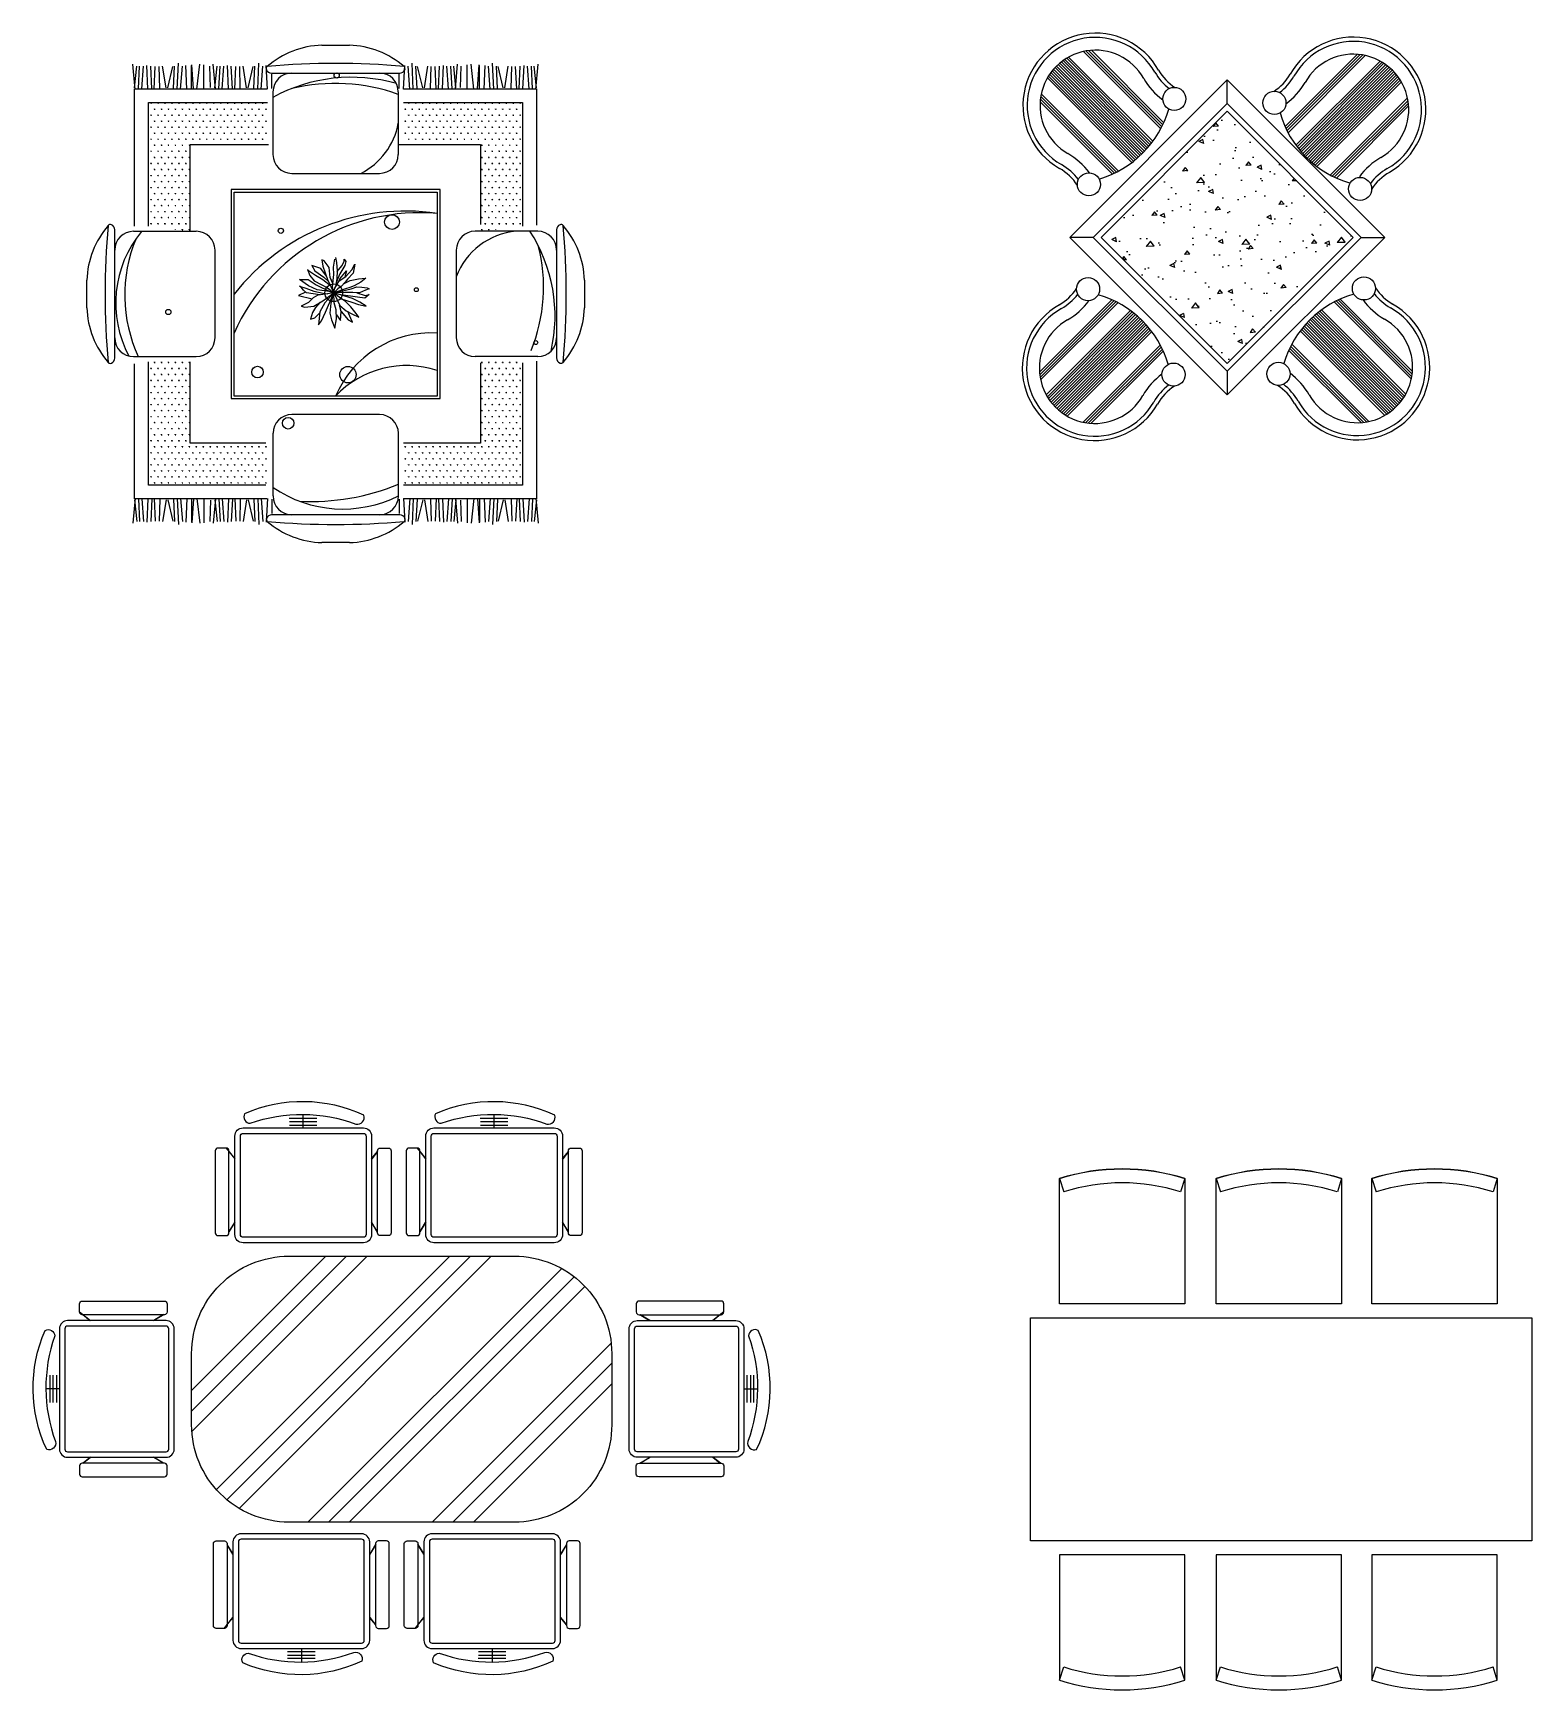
# Model space of a CAD drawing. Header units: millimetres. Extents: x 794 to 24045, y 774 to 18002.
# Drawn here: x 961 to 6341, y 12030 to 17979 of the extents above; entities that cross this region are included whole.
import ezdxf

# ---------------------------------------------------------------- set-up
doc = ezdxf.new("R2010")
doc.units = ezdxf.units.MM
pattern_1 = [(0, (-124079.763, 112233.095), (12.5, 21.650635), [3.125, -21.875]), (90, (-124078.2, 112233.095), (-12.5, 21.6506351), [1.5625, -41.73877]), (90, (-124077.81, 112233.095), (-12.5, 21.6506351), [1.25, -42.05127]), (90, (-124078.591, 112233.095), (-12.5, 21.6506351), [1.25, -42.05127]), (60, (-124077.419, 112233.095), (-12.5, 21.650635), [1, -24]), (120, (-124078.981, 112233.095), (-25, 1e-08), [1, -24])]

msp = doc.modelspace()

# ---------------------------------------------------------------- hatches: boundary and pattern name
at = {"true_color": 0x000000}
h = msp.add_hatch(dxfattribs=at)
h.set_pattern_fill('SWAMP', color=18, scale=25, style=0)
h.set_pattern_definition(pattern_1)
h.paths.add_polyline_path([(1805.4, 17579.7), (1805.4, 17729.7), (1374.8, 17729.7), (1374.8, 17286), (1524.8, 17267.6), (1524.8, 17579.7)])
h = msp.add_hatch(dxfattribs=at)
h.set_pattern_fill('SWAMP', color=18, scale=25, style=0)
h.set_pattern_definition(pattern_1)
h.paths.add_polyline_path([(2288.1, 17579.7), (2288.1, 17729.7), (2718.7, 17729.7), (2718.7, 17286), (2568.7, 17267.6), (2568.7, 17579.7)])
h = msp.add_hatch(dxfattribs=at)
h.set_pattern_fill('AR-CONC,_O', color=18, angle=135)
h.set_pattern_definition([(185, (26505.54, 14996.67), (-117.5534, 140.0947), [19.05, -209.55]), (130, (26505.54, 14996.67), (-110.177, -160.0179), [15.24, -167.64]), (235.451, (26495.74, 15008.34), (-227.7302, -19.9222), [16.19, -178.09]), (181.1842, (26469.61, 14960.75), (-161.9534, 221.4102), [28.575, -314.325]), (231.6356, (26456.12, 14979.2), (-342.8264, -7.086), [24.285, -267.135]), (126.184, (26469.61, 14960.75), (-342.8264, -7.0856), [22.86, -251.46]), (156, (26460.63, 14987.69), (-34.8953, 179.5206), [19.05, -209.55]), (101, (26460.63, 14987.69), (-173.9412, -86.54), [15.24, -167.64]), (206.4514, (26457.73, 15002.65), (-208.8365, 92.98), [16.19, -178.09]), (172.5, (26505.536, 14996.67), (-61.97341, -57.60547), [0, -165.608, 0, -170.18, 0, -168.275]), (142.5, (26505.54, 14996.67), (-118.087, -23.58973), [0, -97.028, 0, -161.798, 0, -64.135]), (102.5, (26545.59, 14956.615), (-91.8262, 99.92786), [0, -63.5, 0, -198.12, 0, -262.89]), (92.5, (26563.55, 14938.65), (-122.7224, 86.7639), [0, -82.55, 0, -131.572, 0, -186.69])])
h.paths.add_polyline_path([(5247.5, 16793.4), (5700, 17246), (5247.5, 17698.5), (4794.9, 17246)])
h = msp.add_hatch(dxfattribs=at)
h.set_pattern_fill('SWAMP', color=18, scale=25, style=0)
h.set_pattern_definition(pattern_1)
h.paths.add_polyline_path([(1805.4, 16505.7), (1805.4, 16355.7), (1374.8, 16355.7), (1374.8, 16799.4), (1524.8, 16817.8), (1524.8, 16505.7)])
h = msp.add_hatch(dxfattribs=at)
h.set_pattern_fill('SWAMP', color=18, scale=25, style=0)
h.set_pattern_definition(pattern_1)
h.paths.add_polyline_path([(2288.1, 16505.7), (2288.1, 16355.7), (2718.7, 16355.7), (2718.7, 16799.4), (2568.7, 16817.8), (2568.7, 16505.7)])

# ---------------------------------------------------------------- linework, layer by layer
at = {"color": 18, "true_color": 0x000000}
for p, q in [((1997.1, 17935.7), (2096.2, 17935.7)), ((5008.8, 17636), (4731.3, 17913.4)), ((5012.5, 17643.1), (4740.4, 17915.2)), ((5016.1, 17650.3), (4749.8, 17916.6)), ((5019.5, 17657.7), (4759.7, 17917.6)), ((1326.5, 17776.4), (1318.4, 17867.3)), ((1324.5, 17782.4), (1332.6, 17861.2)), ((1338.6, 17779.7), (1342.7, 17861.2)), ((1350.8, 17779.7), (1356.8, 17861.2)), ((1373, 17779.7), (1369, 17863.2)), ((1387.2, 17779.7), (1383.1, 17861.2)), ((1395.2, 17778.4), (1399.3, 17859.2)), ((1415.4, 17780.4), (1413.4, 17859.2)), ((1437.7, 17782.4), (1425.6, 17861.2)), ((1443.7, 17782.4), (1461.9, 17859.2)), ((1464, 17780.4), (1468, 17861.2)), ((1478.1, 17778.4), (1482.1, 17871.3)), ((1490.2, 17778.4), (1496.3, 17861.2)), ((1512.5, 17778.4), (1508.4, 17863.2)), ((1528.6, 17780.4), (1528.6, 17863.2)), ((1536.2, 17779.7), (1530.6, 17865.2)), ((1548.8, 17778.4), (1558.9, 17867.3)), ((1573.1, 17779.7), (1573.1, 17865.2)), ((1597.3, 17784.5), (1595.3, 17861.2)), ((1615.2, 17779.7), (1607.4, 17867.3)), ((1613.5, 17782.4), (1621.6, 17861.2)), ((1627.7, 17779.7), (1631.7, 17861.2)), ((1639.8, 17779.7), (1645.8, 17861.2)), ((1662, 17779.7), (1658, 17863.2)), ((1676.2, 17779.7), (1672.1, 17861.2)), ((1684.2, 17778.4), (1688.3, 17859.2)), ((1704.4, 17780.4), (1702.4, 17859.2)), ((1726.7, 17782.4), (1714.6, 17861.2)), ((1732.7, 17782.4), (1750.9, 17859.2)), ((1753, 17780.4), (1757, 17861.2)), ((1767.1, 17778.4), (1771.1, 17871.3)), ((1779.2, 17778.4), (1785.3, 17861.2)), ((1801.5, 17778.4), (1797.4, 17863.2)), ((2290.6, 17778.4), (2294.6, 17863.2)), ((2312.8, 17778.4), (2306.8, 17861.2)), ((2325, 17778.4), (2320.9, 17871.3)), ((2339.1, 17780.4), (2335.1, 17861.2)), ((2359.3, 17782.4), (2341.1, 17859.2)), ((2365.4, 17782.4), (2377.5, 17861.2)), ((2387.6, 17780.4), (2389.6, 17859.2)), ((2407.8, 17778.4), (2403.8, 17859.2)), ((2415.9, 17779.7), (2419.9, 17861.2)), ((2430, 17779.7), (2434.1, 17863.2)), ((2452.3, 17779.7), (2446.2, 17861.2)), ((2464.4, 17779.7), (2460.4, 17861.2)), ((2478.5, 17782.4), (2470.5, 17861.2)), ((2476.8, 17779.7), (2484.6, 17867.3)), ((2494.7, 17784.5), (2496.7, 17861.2)), ((2519, 17779.7), (2519, 17865.2)), ((2543.2, 17778.4), (2533.1, 17867.3)), ((2555.8, 17779.7), (2561.4, 17865.2)), ((2563.4, 17780.4), (2563.4, 17863.2)), ((2579.6, 17778.4), (2583.6, 17863.2)), ((2601.8, 17778.4), (2595.8, 17861.2)), ((2614, 17778.4), (2609.9, 17871.3)), ((2628.1, 17780.4), (2624.1, 17861.2)), ((2648.3, 17782.4), (2630.1, 17859.2)), ((2654.4, 17782.4), (2666.5, 17861.2)), ((2676.6, 17780.4), (2678.6, 17859.2)), ((2696.8, 17778.4), (2692.8, 17859.2)), ((2704.9, 17779.7), (2708.9, 17861.2)), ((2719, 17779.7), (2723.1, 17863.2)), ((2741.3, 17779.7), (2735.2, 17861.2)), ((2753.4, 17779.7), (2749.4, 17861.2)), ((2767.5, 17782.4), (2759.5, 17861.2)), ((2765.5, 17776.4), (2773.6, 17867.3)), ((4934.6, 17539.3), (4624.1, 17849.8)), ((4940.1, 17544.6), (4629.2, 17855.5)), ((4945.6, 17549.9), (4634.6, 17860.9)), ((4950.9, 17555.4), (4640.1, 17866.2)), ((4956.1, 17561.1), (4645.9, 17871.2)), ((4961.2, 17566.8), (4651.9, 17876.1)), ((4966.2, 17572.6), (4658, 17880.7)), ((4971, 17578.6), (4664.4, 17885.1)), ((4975.8, 17584.6), (4671.1, 17889.3)), ((4980.4, 17590.8), (4677.9, 17893.3)), ((5454.9, 17643.5), (5714.7, 17903.4)), ((5458.3, 17636.1), (5724.6, 17902.4)), ((5461.9, 17628.9), (5734, 17901)), ((5465.6, 17621.7), (5743.1, 17899.2)), ((5494, 17576.6), (5796.5, 17879.1)), ((5498.6, 17570.4), (5803.4, 17875.1)), ((5503.4, 17564.3), (5810, 17870.9)), ((5508.3, 17558.4), (5816.4, 17866.5)), ((5513.3, 17552.6), (5822.6, 17861.9)), ((5518.3, 17546.8), (5828.5, 17857)), ((5523.6, 17541.2), (5834.3, 17852)), ((1816.6, 17835.7), (2276.6, 17835.7)), ((1817.6, 17780.4), (1817.6, 17831.6)), ((2274.4, 17780.4), (2274.4, 17831.6)), ((4905.2, 17514.6), (4601.6, 17818.2)), ((4911.3, 17519.3), (4605.6, 17824.9)), ((4917.3, 17524.1), (4609.9, 17831.5)), ((4923.2, 17529.1), (4614.4, 17837.8)), ((4928.9, 17534.1), (4619.1, 17843.9)), ((5247.5, 17726.8), (5247.5, 17811.7)), ((5528.9, 17535.7), (5839.9, 17846.7)), ((5534.3, 17530.3), (5845.2, 17841.2)), ((5539.9, 17525.1), (5850.3, 17835.6)), ((5545.5, 17519.9), (5855.3, 17829.7)), ((5551.3, 17514.8), (5860, 17823.6)), ((5557.2, 17509.9), (5864.5, 17817.3)), ((5563.2, 17505.1), (5868.8, 17810.7)), ((5569.3, 17500.4), (5872.8, 17804)), ((1821.6, 17768.2), (1821.6, 17543.2)), ((2271.6, 17768.2), (2271.6, 17543.2)), ((4835.3, 17473.1), (4575.7, 17732.6)), ((4842.6, 17476.5), (4576.6, 17742.5)), ((4849.9, 17480.1), (4578, 17752)), ((4857, 17483.8), (4579.7, 17761.1)), ((5617.4, 17469.6), (5894.7, 17746.9)), ((5624.6, 17465.9), (5896.5, 17737.8)), ((5631.8, 17462.3), (5897.8, 17728.3)), ((5639.2, 17458.9), (5898.7, 17718.4)), ((1889.1, 17475.7), (2204.1, 17475.7)), ((2421.8, 17417.7), (1671.8, 17417.7)), ((1671.8, 17417.7), (1671.8, 16667.7)), ((2421.8, 16667.7), (2421.8, 17417.7)), ((1253.7, 16812.6), (1253.7, 17272.6)), ((1321.2, 17267.6), (1546.2, 17267.6)), ((2772.3, 17267.8), (2547.3, 17267.8)), ((2839.8, 17272.8), (2839.8, 16812.8)), ((1613.7, 16885.1), (1613.7, 17200.1)), ((2479.8, 17200.3), (2479.8, 16885.3)), ((4766.7, 17246), (4681.8, 17246)), ((5728.3, 17246), (5813.2, 17246)), ((1993.7, 17134.2), (1960.7, 17145.1)), ((1960.7, 17145.1), (1972.3, 17126.3)), ((2013.6, 17106.5), (1993.7, 17134.2)), ((2005.4, 17161.8), (1996.7, 17165.4)), ((1996.7, 17165.4), (2001.1, 17142)), ((2001.1, 17142), (2017.6, 17095)), ((2023.4, 17137.8), (2005.4, 17161.8)), ((2027.3, 17101.8), (2023.4, 17137.8)), ((2039.5, 17138.8), (2043.9, 17167.5)), ((2040.5, 17112.8), (2039.5, 17138.8)), ((2046.3, 17173.8), (2050.2, 17155.5)), ((2050.2, 17155.5), (2052.2, 17125.8)), ((2052.1, 17123.2), (2069.2, 17144.1)), ((2079.9, 17145.1), (2061.4, 17114.9)), ((2069.2, 17144.1), (2077.5, 17159.2)), ((2077.5, 17159.2), (2077, 17168.1)), ((2077, 17168.1), (2082.8, 17159.2)), ((2082.8, 17159.2), (2079.9, 17145.1)), ((2105.2, 17128.9), (2115, 17149.8)), ((2115, 17149.8), (2109.1, 17117.5)), ((1153.7, 16993), (1153.7, 17092.1)), ((1917.3, 17094.5), (1948, 17095)), ((1949, 17071.6), (1917.3, 17094.5)), ((1945.1, 17130.5), (1953.8, 17108.6)), ((1955.8, 17120.6), (1945.1, 17130.5)), ((1948, 17095), (1977.2, 17075.2)), ((1953.8, 17108.6), (1969.9, 17090.3)), ((1974.8, 17108.6), (1955.8, 17120.6)), ((1969.9, 17090.3), (1995.2, 17076.8)), ((1972.3, 17126.3), (2004, 17102.9)), ((2000.6, 17092.9), (1974.8, 17108.6)), ((1977.2, 17075.2), (2028.5, 17049.8)), ((1995.2, 17076.8), (2017.1, 17064.8)), ((2028.5, 17071.5), (2000.6, 17092.9)), ((2004, 17102.9), (2020.5, 17087.7)), ((2017.6, 17095), (2040, 17046.8)), ((2036.9, 17080.4), (2027.3, 17101.8)), ((2035.6, 17068.4), (2040.5, 17112.8)), ((2043.4, 17063.7), (2059.7, 17089.4)), ((2051.2, 17097.6), (2045.9, 17069.6)), ((2061.4, 17114.9), (2048.6, 17084.3)), ((2052.2, 17125.8), (2051.2, 17097.6)), ((2061.6, 17097.4), (2054.2, 17082.1)), ((2059.7, 17089.4), (2083.8, 17104.9)), ((2061.6, 17097.4), (2085.8, 17126.3)), ((2081.4, 17085.6), (2066.3, 17069)), ((2075.1, 17078.7), (2098.9, 17091.4)), ((2085.8, 17126.3), (2079.9, 17102.9)), ((2089.2, 17095.6), (2081.4, 17085.6)), ((2083.8, 17104.9), (2105.2, 17128.9)), ((2109.1, 17117.5), (2089.2, 17095.6)), ((2098.9, 17091.4), (2128.6, 17096.6)), ((2137.4, 17085.6), (2113.5, 17072.1)), ((2128.6, 17096.6), (2154.9, 17099.7)), ((2154.9, 17099.7), (2137.4, 17085.6)), ((2939.8, 17092.4), (2939.8, 16993.3)), ((1938.4, 17049.4), (1913.9, 17037.1)), ((1913.9, 17037.1), (1962.1, 17025.7)), ((1922.7, 17066.9), (1916.4, 17070.5)), ((1916.4, 17070.5), (1940.2, 17063.7)), ((1931, 17055.9), (1922.7, 17066.9)), ((1941.7, 17046.5), (1931, 17055.9)), ((1940.2, 17063.7), (1968.4, 17052.8)), ((1989.4, 17039.8), (1941.7, 17046.5)), ((1980.6, 17057), (1949, 17071.6)), ((1966.5, 17028.3), (1949, 17012.1)), ((1983, 17038.2), (1966.5, 17028.3)), ((1968, 16998.6), (2000.6, 17018.4)), ((1968.4, 17052.8), (2001.5, 17045.5)), ((2023, 17051.2), (1980.6, 17057)), ((2010.8, 17042.4), (1983, 17038.2)), ((2000.6, 17018.4), (2040, 17046.8)), ((2001.5, 17045.5), (2019.2, 17043.5)), ((2040, 17046.8), (2008.4, 17011.1)), ((2009.8, 16977.2), (2040, 17046.8)), ((2040, 17046.8), (2010.8, 17042.4)), ((2017.1, 17064.8), (2040, 17046.8)), ((2040, 17046.8), (2023, 17051.2)), ((2040, 17046.8), (2029.3, 17010)), ((2040, 17046.8), (2035.6, 17068.4)), ((2040, 17046.8), (2043.4, 17063.7)), ((2082.3, 17061.1), (2040, 17046.8)), ((2054.1, 17060.6), (2040, 17046.8)), ((2040, 17046.8), (2101.8, 17060.6)), ((2078.5, 17048.1), (2040, 17046.8)), ((2040, 17046.8), (2061.9, 17001.7)), ((2060.4, 17029.8), (2040, 17046.8)), ((2107.2, 17026.7), (2040, 17046.8)), ((2041.5, 17011.1), (2040, 17046.8)), ((2066.3, 17069), (2054.1, 17060.6)), ((2080.9, 17016.8), (2060.4, 17029.8)), ((2125.2, 17031.4), (2065.5, 17039.2)), ((2067, 17025.7), (2104.7, 17012.6)), ((2108.6, 17047.6), (2078.5, 17048.1)), ((2101.3, 16996.5), (2080.9, 17016.8)), ((2097, 17066.4), (2082.3, 17061.1)), ((2113.5, 17072.1), (2097, 17066.4)), ((2101.8, 17060.6), (2123.2, 17068.4)), ((2133.9, 17013.2), (2107.2, 17026.7)), ((2132.5, 17047.1), (2108.6, 17047.6)), ((2122.3, 17047.3), (2152.9, 17036.6)), ((2123.2, 17068.4), (2140.3, 17067.4)), ((2151.5, 17027.8), (2125.2, 17031.4)), ((2153.4, 17055.9), (2132.5, 17047.1)), ((2140.3, 17067.4), (2160.2, 17064.3)), ((2166.6, 17040.3), (2151.5, 17027.8)), ((2152.9, 17036.6), (2166.6, 17040.3)), ((2166.6, 17061.1), (2153.4, 17055.9)), ((2160.2, 17064.3), (2166.6, 17061.1)), ((4833.2, 17021.8), (4573.4, 16762)), ((4840.6, 17018.4), (4574.4, 16752.1)), ((5638.1, 17017.5), (5910.2, 16745.4)), ((5645.4, 17021.1), (5911.6, 16754.8)), ((5652.8, 17024.5), (5912.6, 16764.6)), ((1949, 17012.1), (1922.7, 16999.1)), ((1922.7, 16999.1), (1936.3, 16994.9)), ((1936.3, 16994.9), (1968, 16998.6)), ((1964.1, 16976.1), (1956.3, 16952.6)), ((1956.3, 16952.6), (1972.3, 16957.3)), ((1974.8, 16993.9), (1964.1, 16976.1)), ((1972.3, 16957.3), (1988.9, 16974)), ((1991, 17012.6), (1974.8, 16993.9)), ((1989.9, 16978.7), (1985, 16932.3)), ((2008.4, 17011.1), (1989.9, 16978.7)), ((1995.7, 16946.4), (2009.8, 16977.2)), ((2029.3, 17010), (2025.9, 16974)), ((2025.9, 16974), (2031.7, 16950)), ((2048.8, 16985.5), (2041.5, 17011.1)), ((2049.7, 16953.7), (2048.8, 16985.5)), ((2049.7, 16968.3), (2064.3, 16947.4)), ((2066.8, 16979.8), (2060.9, 17002.7)), ((2061.9, 17001.7), (2084.8, 16982.4)), ((2064.3, 16947.4), (2066.3, 16979.8)), ((2066.3, 16979.8), (2091.6, 16949.5)), ((2084.8, 16982.4), (2105.2, 16971.4)), ((2101.3, 16954.2), (2090.6, 16979.3)), ((2120.8, 16972.5), (2101.3, 16996.5)), ((2104.7, 17012.6), (2129.1, 17004.3)), ((2105.2, 16971.4), (2129.6, 16958.9)), ((2129.6, 16958.9), (2120.8, 16972.5)), ((2129.1, 17004.3), (2156.8, 16999.1)), ((2156.8, 16999.1), (2133.9, 17013.2)), ((4847.9, 17014.8), (4575.8, 16742.7)), ((4855, 17011.2), (4577.5, 16733.7)), ((4900.2, 16982.7), (4597.7, 16680.3)), ((4906.3, 16978.1), (4601.6, 16673.4)), ((4912.4, 16973.4), (4605.8, 16666.8)), ((4918.4, 16968.5), (4610.2, 16660.4)), ((4924.2, 16963.5), (4614.9, 16654.2)), ((4929.9, 16958.4), (4619.7, 16648.2)), ((5550.5, 16955.8), (5861.2, 16645.1)), ((5556.1, 16961), (5866.3, 16650.9)), ((5561.8, 16966.1), (5871.1, 16656.8)), ((5567.6, 16971.1), (5875.8, 16663)), ((5573.6, 16976), (5880.2, 16669.4)), ((5579.7, 16980.8), (5884.4, 16676)), ((5585.8, 16985.4), (5888.3, 16682.9)), ((5631, 17013.8), (5908.5, 16736.3)), ((1985, 16932.3), (1995.7, 16946.4)), ((2031.7, 16950), (2043.4, 16919.8)), ((2043.4, 16919.8), (2049.7, 16953.7)), ((2091.6, 16949.5), (2107.7, 16941.2)), ((2107.7, 16941.2), (2101.3, 16954.2)), ((4935.5, 16953.2), (4624.8, 16642.4)), ((4941, 16947.9), (4630, 16636.9)), ((4946.4, 16942.4), (4635.5, 16631.5)), ((4951.7, 16936.9), (4641.2, 16626.4)), ((4956.9, 16931.2), (4647.1, 16621.5)), ((4961.9, 16925.5), (4653.2, 16616.8)), ((4966.8, 16919.6), (4659.5, 16612.3)), ((4971.7, 16913.6), (4666, 16608)), ((4976.4, 16907.5), (4672.8, 16603.9)), ((5509.6, 16910.1), (5813.2, 16606.6)), ((5514.3, 16916.2), (5820, 16610.6)), ((5519.2, 16922.2), (5826.5, 16614.9)), ((5524.1, 16928.1), (5832.8, 16619.4)), ((5529.1, 16933.9), (5838.9, 16624.1)), ((5534.3, 16939.5), (5844.8, 16629)), ((5539.6, 16945.1), (5850.5, 16634.2)), ((5545, 16950.5), (5856, 16639.5)), ((5007.2, 16859.3), (4729.9, 16582)), ((5010.9, 16852.2), (4739, 16580.3)), ((5014.5, 16845), (4748.4, 16578.9)), ((5017.9, 16837.6), (4758.3, 16578)), ((5468.1, 16840.2), (5727.7, 16580.7)), ((5471.5, 16847.6), (5737.6, 16581.6)), ((5475.1, 16854.8), (5747, 16582.9)), ((5478.8, 16862), (5756.1, 16584.7)), ((1321.2, 16817.6), (1546.2, 16817.6)), ((2772.3, 16817.8), (2547.3, 16817.8)), ((5247.5, 16765.1), (5247.5, 16680.3)), ((1671.8, 16667.7), (2421.8, 16667.7)), ((2204.4, 16609.7), (1889.4, 16609.7)), ((1821.9, 16317.2), (1821.9, 16542.2)), ((2271.9, 16317.2), (2271.9, 16542.2)), ((1326.5, 16309.9), (1318.4, 16219)), ((1324.5, 16303.8), (1332.6, 16225.1)), ((1338.6, 16306.6), (1342.7, 16225.1)), ((1350.8, 16306.6), (1356.8, 16225.1)), ((1373, 16306.6), (1369, 16223.1)), ((1387.2, 16306.6), (1383.1, 16225.1)), ((1395.2, 16307.9), (1399.3, 16227.1)), ((1415.4, 16305.9), (1413.4, 16227.1)), ((1437.7, 16303.8), (1425.6, 16225.1)), ((1443.7, 16303.8), (1461.9, 16227.1)), ((1464, 16305.9), (1468, 16225.1)), ((1478.1, 16307.9), (1482.1, 16215)), ((1490.2, 16307.9), (1496.3, 16225.1)), ((1512.5, 16307.9), (1508.4, 16223.1)), ((1528.6, 16305.9), (1528.6, 16223.1)), ((1536.2, 16306.6), (1530.6, 16221)), ((1548.8, 16307.9), (1558.9, 16219)), ((1573.1, 16306.6), (1573.1, 16221)), ((1597.3, 16301.8), (1595.3, 16225.1)), ((1615.2, 16306.6), (1607.4, 16219)), ((1613.5, 16303.8), (1621.6, 16225.1)), ((1627.7, 16306.6), (1631.7, 16225.1)), ((1639.8, 16306.6), (1645.8, 16225.1)), ((1662, 16306.6), (1658, 16223.1)), ((1676.2, 16306.6), (1672.1, 16225.1)), ((1684.2, 16307.9), (1688.3, 16227.1)), ((1704.4, 16305.9), (1702.4, 16227.1)), ((1726.7, 16303.8), (1714.6, 16225.1)), ((1732.7, 16303.8), (1750.9, 16227.1)), ((1753, 16305.9), (1757, 16225.1)), ((1767.1, 16307.9), (1771.1, 16215)), ((1779.2, 16307.9), (1785.3, 16225.1)), ((1801.5, 16307.9), (1797.4, 16223.1)), ((1817.6, 16305.9), (1817.6, 16254.7)), ((2274.4, 16305.9), (2274.4, 16254.7)), ((2290.6, 16307.9), (2294.6, 16223.1)), ((2312.8, 16307.9), (2306.8, 16225.1)), ((2325, 16307.9), (2320.9, 16215)), ((2339.1, 16305.9), (2335.1, 16225.1)), ((2359.3, 16303.8), (2341.1, 16227.1)), ((2365.4, 16303.8), (2377.5, 16225.1)), ((2387.6, 16305.9), (2389.6, 16227.1)), ((2407.8, 16307.9), (2403.8, 16227.1)), ((2415.9, 16306.6), (2419.9, 16225.1)), ((2430, 16306.6), (2434.1, 16223.1)), ((2452.3, 16306.6), (2446.2, 16225.1)), ((2464.4, 16306.6), (2460.4, 16225.1)), ((2478.5, 16303.8), (2470.5, 16225.1)), ((2476.8, 16306.6), (2484.6, 16219)), ((2494.7, 16301.8), (2496.7, 16225.1)), ((2519, 16306.6), (2519, 16221)), ((2543.2, 16307.9), (2533.1, 16219)), ((2555.8, 16306.6), (2561.4, 16221)), ((2563.4, 16305.9), (2563.4, 16223.1)), ((2579.6, 16307.9), (2583.6, 16223.1)), ((2601.8, 16307.9), (2595.8, 16225.1)), ((2614, 16307.9), (2609.9, 16215)), ((2628.1, 16305.9), (2624.1, 16225.1)), ((2648.3, 16303.8), (2630.1, 16227.1)), ((2654.4, 16303.8), (2666.5, 16225.1)), ((2676.6, 16305.9), (2678.6, 16227.1)), ((2696.8, 16307.9), (2692.8, 16227.1)), ((2704.9, 16306.6), (2708.9, 16225.1)), ((2719, 16306.6), (2723.1, 16223.1)), ((2741.3, 16306.6), (2735.2, 16225.1)), ((2753.4, 16306.6), (2749.4, 16225.1)), ((2767.5, 16303.8), (2759.5, 16225.1)), ((2765.5, 16309.9), (2773.6, 16219)), ((2276.9, 16249.7), (1816.9, 16249.7)), ((2096.5, 16149.7), (1997.3, 16149.7)), ((1880.2, 14082.5), (1979.5, 14082.5)), ((1880.9, 14071.3), (1979.5, 14071.3)), ((1880.9, 14057.9), (1979.5, 14057.9)), ((2565.6, 14082.5), (2664.9, 14082.5)), ((2566.3, 14071.3), (2664.9, 14071.3)), ((2566.3, 14057.9), (2664.9, 14057.9)), ((1663.3, 13963.2), (1684.3, 13937.3)), ((2197.3, 13963.2), (2176.3, 13937.3)), ((2348.7, 13963.2), (2369.8, 13937.3)), ((2882.7, 13963.2), (2861.7, 13937.3)), ((4645.2, 13865.9), (4660.3, 13818.2)), ((5095.2, 13865.9), (5080, 13818.2)), ((5207.8, 13865.9), (5223, 13818.2)), ((5657.8, 13865.9), (5642.7, 13818.2)), ((5766.8, 13865.9), (5781.9, 13818.2)), ((6216.8, 13865.9), (6201.6, 13818.2)), ((1663.3, 13674), (1684.3, 13708.6)), ((2197.3, 13674), (2176.3, 13708.6)), ((2348.7, 13674), (2369.8, 13708.6)), ((2882.7, 13674), (2861.7, 13708.6)), ((1529.6, 13031.2), (2085.8, 13587.4)), ((1529.6, 13105.4), (2011.6, 13587.4)), ((1530.4, 12957.8), (2160.1, 13587.4)), ((1618.5, 12748.9), (2457, 13587.4)), ((1656.3, 12712.4), (2531.3, 13587.4)), ((1699.8, 12681.7), (2605.5, 13587.4)), ((1947.1, 12632), (2858.3, 13543.1)), ((2021.4, 12632), (2902.9, 13513.6)), ((2095.6, 12632), (2941.8, 13478.2)), ((1139.6, 13377.5), (1165.5, 13356.5)), ((1428.8, 13377.5), (1394.2, 13356.5)), ((3138.7, 13377.5), (3173.3, 13356.5)), ((3427.9, 13377.5), (3401.9, 13356.5)), ((2392.6, 12632), (3035.8, 13275.2)), ((1020.3, 13160.6), (1020.3, 13061.3)), ((1031.5, 13159.9), (1031.5, 13061.3)), ((1044.9, 13159.9), (1044.9, 13061.3)), ((2466.8, 12632), (3037.9, 13203.1)), ((3522.6, 13159.9), (3522.6, 13061.3)), ((3535.9, 13159.9), (3535.9, 13061.3)), ((3547.2, 13160.6), (3547.2, 13061.3)), ((2541.1, 12632), (3037.9, 13128.8)), ((1139.6, 12843.5), (1165.5, 12864.5)), ((1428.8, 12843.5), (1394.2, 12864.5)), ((3138.7, 12843.5), (3173.3, 12864.5)), ((3427.9, 12843.5), (3401.9, 12864.5)), ((1656.5, 12552.2), (1677.5, 12517.6)), ((2190.5, 12552.2), (2169.4, 12517.6)), ((2341.9, 12552.2), (2362.9, 12517.6)), ((2875.9, 12552.2), (2854.9, 12517.6)), ((1656.5, 12263), (1677.5, 12289)), ((2190.5, 12263), (2169.4, 12289)), ((2341.9, 12263), (2362.9, 12289)), ((2875.9, 12263), (2854.9, 12289)), ((1873.4, 12143.7), (1972.7, 12143.7)), ((1874.1, 12168.3), (1972.7, 12168.3)), ((1874.1, 12155), (1972.7, 12155)), ((2558.8, 12143.7), (2658.1, 12143.7)), ((2559.5, 12168.3), (2658.1, 12168.3)), ((2559.5, 12155), (2658.1, 12155)), ((4645.2, 12064.9), (4660.3, 12112.5)), ((5095.2, 12064.9), (5080, 12112.5)), ((5207.8, 12064.9), (5223, 12112.5)), ((5657.8, 12064.9), (5642.7, 12112.5)), ((5766.8, 12064.9), (5781.9, 12112.5)), ((6216.8, 12064.9), (6201.6, 12112.5))]:
    msp.add_line(p, q, dxfattribs=at)
for points in [[(5813.2, 17246), (5247.5, 17811.7), (4681.8, 17246), (5247.5, 16680.3)], [(5728.3, 17246), (5247.5, 17726.8), (4766.7, 17246), (5247.5, 16765.1)], [(5700, 17246), (5247.5, 17698.5), (4794.9, 17246), (5247.5, 16793.4)], [(1682.1, 17408.1), (2410.7, 17408.1), (2410.7, 16675.9), (1682.1, 16675.9)], [(4541, 12565.4), (4541, 13365.4), (6341, 13365.4), (6341, 12565.4)]]:
    msp.add_lwpolyline(points, close=True, dxfattribs=at)
for points in [[(1324.8, 17286), (1324.8, 17779.7), (1799.1, 17779.7)], [(1374.8, 17286), (1374.8, 17729.7), (1802.3, 17729.7)], [(2290.2, 17729.7), (2717.2, 17729.7), (2717.2, 17286)], [(2290.7, 17779.7), (2767.2, 17779.7), (2767.2, 17289.2)], [(1524.8, 17267.6), (1524.8, 17579.7), (1805.4, 17579.7)], [(2271.6, 17579.7), (2567.2, 17579.7), (2567.2, 17292.3)], [(1799.1, 16306.6), (1324.8, 16306.6), (1324.8, 16792.1)], [(1795.9, 16356.6), (1374.8, 16356.6), (1374.8, 16798.4)], [(1795.9, 16506.6), (1524.8, 16506.6), (1524.8, 16798.4)], [(2567.2, 16795.3), (2567.2, 16506.6), (2290.2, 16506.6)], [(2717.2, 16795.3), (2717.2, 16356.6), (2290.2, 16356.6)], [(2767.2, 16801.6), (2767.2, 16306.6), (2290.7, 16306.6)], [(1930.3, 14047.9), (1930.3, 14094.1)], [(2615.7, 14047.9), (2615.7, 14094.1)], [(1653.4, 13975.5), (1684.8, 13936.6)], [(2175.8, 13936.6), (2196.9, 13962.7)], [(2338.8, 13975.5), (2370.3, 13936.6)], [(2861.2, 13936.6), (2882.3, 13962.7)], [(1684.8, 13709.5), (1663.7, 13674.7)], [(2196.9, 13674.7), (2175.8, 13709.5)], [(2370.3, 13709.5), (2349.2, 13674.7)], [(2882.3, 13674.7), (2861.2, 13709.5)], [(1127.3, 13387.4), (1166.2, 13355.9)], [(3440.1, 13387.4), (3401.3, 13355.9)], [(1393.3, 13355.9), (1428.1, 13377.1)], [(3174.2, 13355.9), (3139.4, 13377.1)], [(1054.9, 13110.5), (1008.7, 13110.5)], [(3512.6, 13110.5), (3558.8, 13110.5)], [(1166.2, 12865), (1140.1, 12843.9)], [(1428.1, 12843.9), (1393.3, 12865)], [(3139.4, 12843.9), (3174.2, 12865)], [(3401.3, 12865), (3427.4, 12843.9)], [(1678, 12516.7), (1656.9, 12551.5)], [(2190, 12551.5), (2168.9, 12516.7)], [(2363.4, 12516.7), (2342.3, 12551.5)], [(2875.5, 12551.5), (2854.3, 12516.7)], [(1646.6, 12250.8), (1678, 12289.6)], [(2168.9, 12289.6), (2190, 12263.5)], [(2332, 12250.8), (2363.4, 12289.6)], [(2854.3, 12289.6), (2875.5, 12263.5)], [(1923.5, 12178.3), (1923.5, 12132.1)], [(2608.9, 12178.3), (2608.9, 12132.1)]]:
    msp.add_lwpolyline(points, dxfattribs=at)
for points in [[(1719.8, 14099, 0.552014), (1739.9, 14064.5, -0.175809), (2119.3, 14061.7, 0.578392), (2148, 14093.3, 0.214524)], [(2405.3, 14099, 0.552014), (2425.4, 14064.5, -0.175809), (2804.7, 14061.7, 0.578392), (2833.5, 14093.3, 0.214524)], [(1714.3, 14028.3), (2146.3, 14028.3, -0.414214), (2156.1, 14018.5), (2156.1, 13665, -0.414214), (2146.3, 13655.2), (1714.3, 13655.2, -0.414214), (1704.5, 13665), (1704.5, 14018.5, -0.414214)], [(2399.7, 14028.3), (2831.7, 14028.3, -0.414214), (2841.5, 14018.5), (2841.5, 13665, -0.414214), (2831.7, 13655.2), (2399.7, 13655.2, -0.414214), (2389.9, 13665), (2389.9, 14018.5, -0.414214)], [(1653.9, 13975.5), (1624.4, 13975.5, 0.414214), (1614.6, 13965.7), (1614.6, 13671.1, 0.414214), (1624.4, 13661.3), (1653.9, 13661.3, 0.414214), (1663.7, 13671.1), (1663.7, 13965.7, 0.414214)], [(2339.3, 13975.5), (2309.9, 13975.5, 0.414214), (2300.1, 13965.7), (2300.1, 13671.1, 0.414214), (2309.9, 13661.3), (2339.3, 13661.3, 0.414214), (2349.2, 13671.1), (2349.2, 13965.7, 0.414214)], [(1529.6, 12982), (1529.6, 13237.4, -0.414214), (1879.6, 13587.4), (2687.9, 13587.4, -0.414214), (3037.9, 13237.4), (3037.9, 12982, -0.414214), (2687.9, 12632), (1879.6, 12632, -0.414214)], [(1127.3, 13386.9), (1127.3, 13416.3, -0.414214), (1137.1, 13426.2), (1431.7, 13426.2, -0.414214), (1441.5, 13416.3), (1441.5, 13386.9, -0.414214), (1431.7, 13377.1), (1137.1, 13377.1, -0.414214)], [(3440.1, 13386.9), (3440.1, 13416.3, 0.414214), (3430.3, 13426.2), (3135.8, 13426.2, 0.414214), (3126, 13416.3), (3126, 13386.9, 0.414214), (3135.8, 13377.1), (3430.3, 13377.1, 0.414214)], [(1074.5, 13326.5), (1074.5, 12894.5, 0.414214), (1084.3, 12884.7), (1437.8, 12884.7, 0.414214), (1447.6, 12894.5), (1447.6, 13326.5, 0.414214), (1437.8, 13336.3), (1084.3, 13336.3, 0.414214)], [(3492.9, 13326.5), (3492.9, 12894.5, -0.414214), (3483.1, 12884.7), (3129.7, 12884.7, -0.414214), (3119.8, 12894.5), (3119.8, 13326.5, -0.414214), (3129.7, 13336.3), (3483.1, 13336.3, -0.414214)], [(1003.8, 13321, -0.552014), (1038.3, 13300.9, 0.175809), (1041.1, 12921.5, -0.578392), (1009.5, 12892.8, -0.214524)], [(3563.7, 13321, 0.552014), (3529.2, 13300.9, -0.175809), (3526.3, 12921.5, 0.578392), (3557.9, 12892.8, 0.214524)], [(1647.1, 12250.8), (1617.6, 12250.8, -0.414214), (1607.8, 12260.6), (1607.8, 12555.1, -0.414214), (1617.6, 12565), (1647.1, 12565, -0.414214), (1656.9, 12555.1), (1656.9, 12260.6, -0.414214)], [(1707.5, 12198), (2139.5, 12198, 0.414214), (2149.3, 12207.8), (2149.3, 12561.2, 0.414214), (2139.5, 12571.1), (1707.5, 12571.1, 0.414214), (1697.6, 12561.2), (1697.6, 12207.8, 0.414214)], [(2332.5, 12250.8), (2303, 12250.8, -0.414214), (2293.2, 12260.6), (2293.2, 12555.1, -0.414214), (2303, 12565), (2332.5, 12565, -0.414214), (2342.3, 12555.1), (2342.3, 12260.6, -0.414214)], [(2392.9, 12198), (2824.9, 12198, 0.414214), (2834.7, 12207.8), (2834.7, 12561.2, 0.414214), (2824.9, 12571.1), (2392.9, 12571.1, 0.414214), (2383.1, 12561.2), (2383.1, 12207.8, 0.414214)], [(1713, 12127.2, -0.552014), (1733.1, 12161.7, 0.175809), (2112.4, 12164.6, -0.578392), (2141.2, 12133, -0.214524)], [(2398.4, 12127.2, -0.552014), (2418.5, 12161.7, 0.175809), (2797.9, 12164.6, -0.578392), (2826.6, 12133, -0.214524)]]:
    msp.add_lwpolyline(points, format="xyb", close=True, dxfattribs=at)
for points in [[(2175.8, 14018.5), (2175.8, 13665, -0.414214), (2146.3, 13635.6), (1714.3, 13635.6, -0.414214), (1684.8, 13665), (1684.8, 14018.5, -0.414214), (1714.3, 14047.9)], [(1714.3, 14047.9), (2146.3, 14047.9, -0.414214), (2175.8, 14018.5)], [(2861.2, 14018.5), (2861.2, 13665, -0.414214), (2831.7, 13635.6), (2399.7, 13635.6, -0.414214), (2370.3, 13665), (2370.3, 14018.5, -0.414214), (2399.7, 14047.9)], [(2399.7, 14047.9), (2831.7, 14047.9, -0.414214), (2861.2, 14018.5)], [(2236.1, 13975.5, -0.414214), (2246, 13965.7), (2246, 13671.1, -0.414214), (2236.1, 13661.3), (2206.7, 13661.3, -0.414214), (2196.9, 13671.1), (2196.9, 13965.7, -0.414214)], [(2196.9, 13965.7, -0.414214), (2206.7, 13975.5), (2236.1, 13975.5, -0.414214)], [(2921.6, 13975.5, -0.414214), (2931.4, 13965.7), (2931.4, 13671.1, -0.414214), (2921.6, 13661.3), (2892.1, 13661.3, -0.414214), (2882.3, 13671.1), (2882.3, 13965.7, -0.414214)], [(2882.3, 13965.7, -0.414214), (2892.1, 13975.5), (2921.6, 13975.5, -0.414214)], [(5095.2, 13866.2), (5095.2, 13416.2), (4645.2, 13416.2), (4645.2, 13866.2, -0.153703), (5095.2, 13866.2)], [(5657.8, 13866.2), (5657.8, 13416.2), (5207.8, 13416.2), (5207.8, 13866.2, -0.153703), (5657.8, 13866.2)], [(6216.8, 13866.2), (6216.8, 13416.2), (5766.8, 13416.2), (5766.8, 13866.2, -0.153703), (6216.8, 13866.2)], [(1054.9, 12894.5, 0.414214), (1084.3, 12865), (1437.8, 12865, 0.414214), (1467.3, 12894.5), (1467.3, 13326.5, 0.414214), (1437.8, 13355.9), (1084.3, 13355.9, 0.414214), (1054.9, 13326.5)], [(3483.1, 12865), (3129.7, 12865, -0.414214), (3100.2, 12894.5), (3100.2, 13326.5, -0.414214), (3129.7, 13355.9), (3483.1, 13355.9, -0.414214), (3512.6, 13326.5)], [(1054.9, 13326.5), (1054.9, 12894.5, 0.414214)], [(3512.6, 13326.5), (3512.6, 12894.5, -0.414214), (3483.1, 12865)], [(1127.3, 12804.6, 0.414214), (1137.1, 12794.8), (1431.7, 12794.8, 0.414214), (1441.5, 12804.6), (1441.5, 12834.1, 0.414214), (1431.7, 12843.9), (1137.1, 12843.9, 0.414214)], [(1137.1, 12843.9, 0.414214), (1127.3, 12834.1), (1127.3, 12804.6, 0.414214)], [(3440.1, 12804.6, -0.414214), (3430.3, 12794.8), (3135.8, 12794.8, -0.414214), (3126, 12804.6), (3126, 12834.1, -0.414214), (3135.8, 12843.9), (3430.3, 12843.9, -0.414214)], [(3430.3, 12843.9, -0.414214), (3440.1, 12834.1), (3440.1, 12804.6, -0.414214)], [(2139.5, 12178.3, 0.414214), (2168.9, 12207.8), (2168.9, 12561.2, 0.414214), (2139.5, 12590.7), (1707.5, 12590.7, 0.414214), (1678, 12561.2), (1678, 12207.8, 0.414214), (1707.5, 12178.3)], [(2229.3, 12250.8, 0.414214), (2239.1, 12260.6), (2239.1, 12555.1, 0.414214), (2229.3, 12565), (2199.9, 12565, 0.414214), (2190, 12555.1), (2190, 12260.6, 0.414214)], [(2824.9, 12178.3, 0.414214), (2854.3, 12207.8), (2854.3, 12561.2, 0.414214), (2824.9, 12590.7), (2392.9, 12590.7, 0.414214), (2363.4, 12561.2), (2363.4, 12207.8, 0.414214), (2392.9, 12178.3)], [(2914.7, 12250.8, 0.414214), (2924.6, 12260.6), (2924.6, 12555.1, 0.414214), (2914.7, 12565), (2885.3, 12565, 0.414214), (2875.5, 12555.1), (2875.5, 12260.6, 0.414214)], [(5095.2, 12064.5), (5095.2, 12514.5), (4645.2, 12514.5), (4645.2, 12064.5, 0.153703), (5095.2, 12064.5)], [(5657.8, 12064.5), (5657.8, 12514.5), (5207.8, 12514.5), (5207.8, 12064.5, 0.153703), (5657.8, 12064.5)], [(6216.8, 12064.5), (6216.8, 12514.5), (5766.8, 12514.5), (5766.8, 12064.5, 0.153703), (6216.8, 12064.5)], [(2190, 12260.6, 0.414214), (2199.9, 12250.8), (2229.3, 12250.8, 0.414214)], [(2875.5, 12260.6, 0.414214), (2885.3, 12250.8), (2914.7, 12250.8, 0.414214)], [(1707.5, 12178.3), (2139.5, 12178.3, 0.414214)], [(2392.9, 12178.3), (2824.9, 12178.3, 0.414214)]]:
    msp.add_lwpolyline(points, format="xyb", dxfattribs=at)
for centre, radius in [((2050.4, 17827.2), 9.34), ((5057.5, 17743.1), 41.5), ((5416.9, 17728.8), 41.5), ((4750.8, 17436.3), 41.5), ((5724.4, 17419.8), 41.5), ((2249, 17300.7), 26.5), ((1850.2, 17269.6), 9.34), ((2039.9, 17046.9), 31.7), ((4747.9, 17059.9), 41.5), ((5738.1, 17062.5), 41.5), ((2336.2, 17057.9), 6.96), ((1446, 16977.9), 9.34), ((2765.4, 16868.1), 6.96), ((1766.1, 16762.1), 20.9), ((2090.8, 16753), 29.5), ((5054.6, 16753.1), 41.5), ((5431.4, 16755.8), 41.5), ((1876.2, 16578.5), 20.9)]:
    msp.add_circle(centre, radius, dxfattribs=at)
for centre, radius, start, end in [((4774.1, 17719.3), 260, 29.18806, 240.15315), ((2006.8, 17620.3), 315.6, 91.76514, 130.72654), ((2086.5, 17620.3), 315.6, 49.27346, 88.23486), ((4774.1, 17719.3), 244.7, 29.18806, 240.15315), ((4774.1, 17719.3), 198.8, 29.27515, 240.15054), ((5700.3, 17705), 260, 299.84685, 150.81194), ((5700.3, 17705), 244.7, 299.84685, 150.81194), ((1807.4, 17851.9), 10, 130.72654, 202.66999), ((2046.6, 15157.9), 2712.7, 84.8023, 95.1977), ((2285.9, 17851.9), 10, 337.33001, 49.27346), ((5700.3, 17705), 198.8, 299.84946, 150.72485), ((1816.6, 17855.7), 20, 202.66999, 270), ((1889.1, 17768.2), 67.5, 90, 180), ((2103.3, 17234.5), 586.3, 74.02839, 118.70595), ((2045.1, 17126.4), 672.3, 70.30621, 103.41975), ((2204.1, 17768.2), 67.5, 0, 90), ((2276.6, 17855.7), 20, 270, 337.33001), ((5159.8, 17938.3), 244.7, 209.85943, 234.06748), ((5159.8, 17938.3), 198.8, 210.10154, 232.65716), ((5159.8, 17938.3), 183.5, 210.10154, 236.9513), ((5314.7, 17924.1), 183.5, 303.0487, 329.89846), ((5314.7, 17924.1), 198.8, 307.34284, 329.89846), ((5314.7, 17924.1), 244.7, 305.93252, 330.14057), ((4682.7, 17809.6), 369.5, 286.51583, 343.83175), ((5791.8, 17795.4), 369.5, 196.16825, 253.48417), ((2020.6, 17703.1), 255.5, 297.12776, 349.31091), ((1889.1, 17543.2), 67.5, 180, 270), ((2204.1, 17543.2), 67.5, 270, 0), ((4555, 17333.6), 183.5, 32.67479, 60.70928), ((4555, 17333.6), 198.8, 37.26111, 60.70928), ((4555, 17333.6), 244.7, 36.10548, 60.6071), ((5919.4, 17319.3), 244.7, 119.3929, 143.89452), ((5919.4, 17319.3), 198.8, 119.29072, 142.73889), ((5919.4, 17319.3), 183.5, 119.29072, 147.32521), ((2296.3, 16558.9), 781.4, 81.57939, 141.81043), ((2349.5, 16603.1), 731.3, 85.19509, 155.86298), ((1469.2, 17082.4), 315.6, 139.27346, 178.23486), ((3931.6, 17042.6), 2712.7, 174.8023, 185.1977), ((1237.6, 17281.8), 10, 67.33001, 139.27346), ((1233.7, 17272.6), 20, 0, 67.33001), ((1321.2, 17200.1), 67.5, 90, 180), ((1661.1, 17009.6), 404.2, 140.35042, 208.02917), ((1546.2, 17200.1), 67.5, 0, 90), ((2716.4, 17016.3), 252.5, 95.03599, 159.59553), ((2547.3, 17200.3), 67.5, 90, 180), ((2276.7, 16963.7), 557.7, 346.93624, 33.049), ((2772.3, 17200.3), 67.5, 0, 90), ((2859.8, 17272.8), 20, 112.66999, 180), ((2855.9, 17282.1), 10, 40.72654, 112.66999), ((162, 17042.8), 2712.7, 354.8023, 5.1977), ((2624.3, 17082.7), 315.6, 1.76514, 40.72654), ((1819.2, 17038.9), 529.5, 157.48562, 204.70695), ((2200.7, 17066.1), 592.5, 337.50245, 14.75762), ((4552.6, 17162.1), 183.5, 300.10154, 326.9513), ((4552.6, 17162.1), 198.8, 300.10154, 322.65716), ((4552.6, 17162.1), 244.7, 299.85943, 324.06748), ((4681.4, 16685), 369.5, 16.51583, 73.83175), ((5804.6, 16687.6), 369.5, 106.16825, 163.48417), ((5933.4, 17164.7), 244.7, 215.93252, 240.14057), ((5933.4, 17164.7), 198.8, 217.34284, 239.89846), ((5933.4, 17164.7), 183.5, 213.0487, 239.89846), ((1469.2, 17002.7), 315.6, 181.76514, 220.72654), ((2624.3, 17003), 315.6, 319.27346, 358.23486), ((4771.7, 16776.4), 260, 119.18806, 330.15315), ((4771.7, 16776.4), 244.7, 119.18806, 330.15315), ((5714.3, 16779), 260, 209.84685, 60.81194), ((5714.3, 16779), 244.7, 209.84685, 60.81194), ((2389.8, 16529.5), 373.3, 86.78127, 156.90533), ((4771.7, 16776.4), 198.8, 119.27515, 330.15054), ((5714.3, 16779), 198.8, 209.84946, 60.72485), ((1321.2, 16885.1), 67.5, 180, 270), ((1546.2, 16885.1), 67.5, 270, 0), ((2547.3, 16885.3), 67.5, 180, 270), ((2772.3, 16885.3), 67.5, 270, 0), ((1237.6, 16803.3), 10, 220.72654, 292.66999), ((1233.7, 16812.6), 20, 292.66999, 0), ((2301.8, 16433.2), 352.3, 71.99678, 136.45952), ((2859.8, 16812.8), 20, 180, 247.33001), ((2855.9, 16803.6), 10, 247.33001, 319.27346), ((5157.4, 16557.3), 244.7, 126.10548, 150.6071), ((5328.6, 16560), 198.8, 29.29072, 52.73889), ((5328.6, 16560), 244.7, 29.3929, 53.89452), ((5157.4, 16557.3), 198.8, 127.26111, 150.70928), ((5157.4, 16557.3), 183.5, 122.67479, 150.70928), ((5328.6, 16560), 183.5, 29.29072, 57.32521), ((1889.4, 16542.2), 67.5, 90, 180), ((2204.4, 16542.2), 67.5, 0, 90), ((2073, 16716.1), 445.7, 235.71121, 296.49911), ((1889.4, 16317.2), 67.5, 180, 270), ((1959.3, 17118.6), 821.1, 267.03773, 292.37724), ((2204.4, 16317.2), 67.5, 270, 0), ((1816.9, 16229.7), 20, 90, 157.33001), ((2276.9, 16229.7), 20, 22.66999, 90), ((1807.7, 16233.5), 10, 157.33001, 229.27346), ((2046.9, 18927.5), 2712.7, 264.8023, 275.1977), ((2007.1, 16465.1), 315.6, 229.27346, 268.23486), ((2086.7, 16465.1), 315.6, 271.76514, 310.72654), ((2286.1, 16233.5), 10, 310.72654, 22.66999), ((4870.2, 13158.5), 742.3, 72.35437, 107.64563), ((5432.8, 13158.5), 742.3, 72.35437, 107.64563), ((5991.8, 13158.5), 742.3, 72.35437, 107.64563), ((4870.2, 13158.5), 692.3, 72.35437, 107.64563), ((5432.8, 13158.5), 692.3, 72.35437, 107.64563), ((5991.8, 13158.5), 692.3, 72.35437, 107.64563), ((4870.2, 12772.2), 692.3, 252.35437, 287.64563), ((5432.8, 12772.2), 692.3, 252.35437, 287.64563), ((5991.8, 12772.2), 692.3, 252.35437, 287.64563), ((4870.2, 12772.2), 742.3, 252.35437, 287.64563), ((5432.8, 12772.2), 742.3, 252.35437, 287.64563), ((5991.8, 12772.2), 742.3, 252.35437, 287.64563)]:
    msp.add_arc(centre, radius, start, end, dxfattribs=at)

doc.saveas('drawing.dxf')
